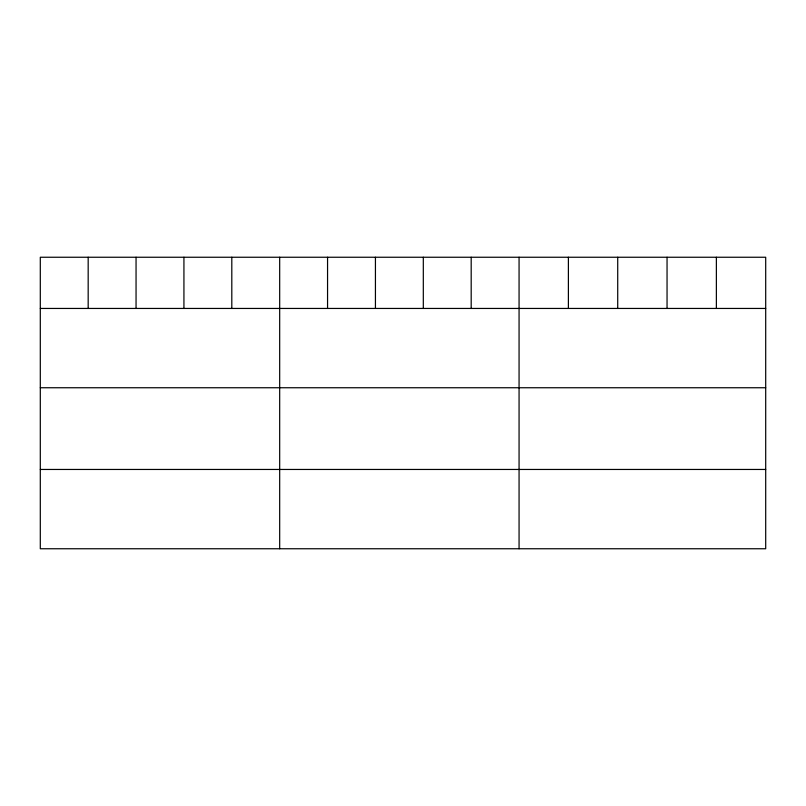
<?xml version="1.0" encoding="UTF-8"?>
<svg xmlns="http://www.w3.org/2000/svg" width="806" height="806" viewBox="0 0 806 806"><rect width="100%" height="100%" fill="white"/><g stroke="black" fill="none" stroke-linecap="round" stroke-linejoin="round"><path stroke-width="1.21" d="M765.7 308.446L765.7 548.755L40.3 548.755L40.3 257.245L765.7 257.245L765.7 308.446L40.3 308.446M40.3 387.746L765.7 387.746M40.3 469.455L765.7 469.455M716.373 257.245L716.373 308.446M667.046 257.245L667.046 308.446M617.718 257.245L617.718 308.446M568.391 257.245L568.391 308.446M519.064 257.245L519.064 548.755M471.188 257.245L471.188 308.446M423.311 257.245L423.311 308.446M375.435 257.245L375.435 308.446M327.558 257.245L327.558 308.446M279.682 257.245L279.682 548.755M231.806 257.245L231.806 308.446M183.929 257.245L183.929 308.446M136.053 257.245L136.053 308.446M88.176 257.245L88.176 308.446"/></g></svg>
